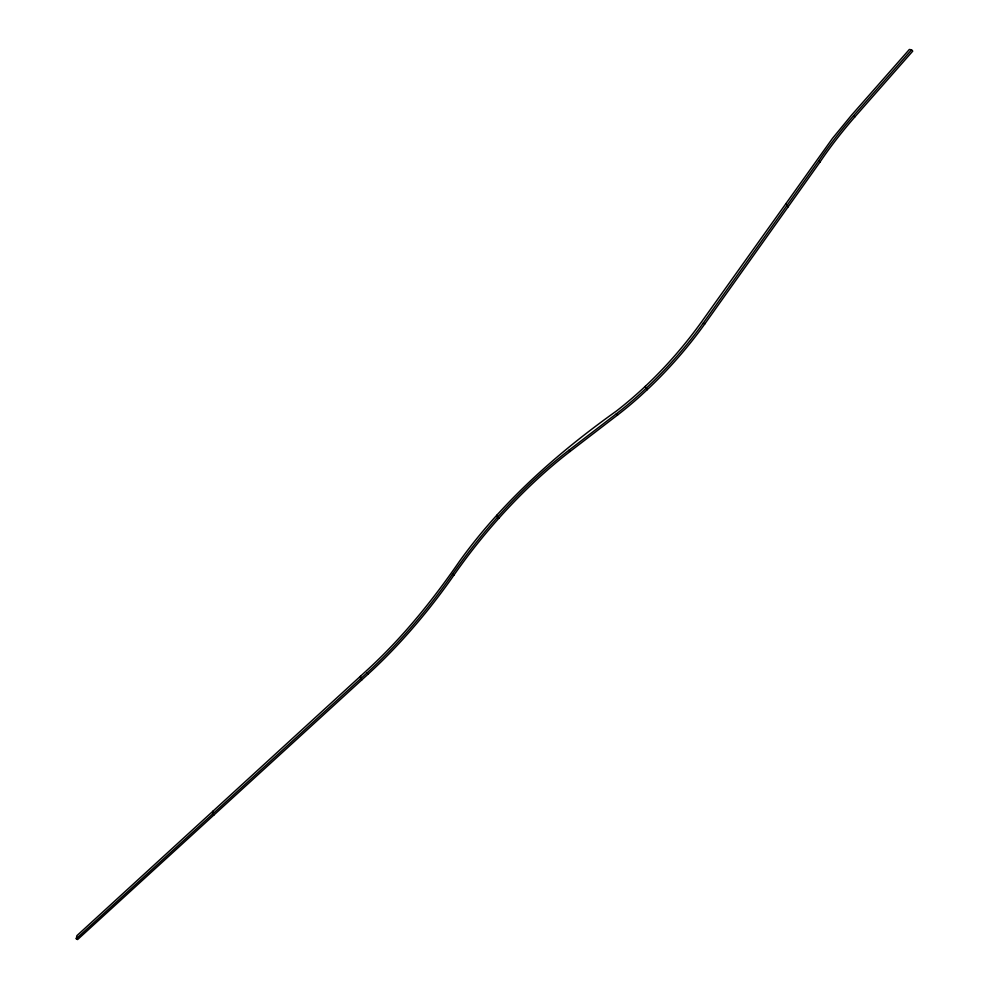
<?xml version="1.0" encoding="UTF-8"?>
<svg xmlns="http://www.w3.org/2000/svg" width="989" height="989" viewBox="0 0 989 989"><rect width="100%" height="100%" fill="white"/><g stroke="black" fill="none" stroke-linecap="round" stroke-linejoin="round"><path stroke-width="1.48" d="M360.626 676.068L360.552 678.813L361.9 679.802M213.006 811.141L212.61 814.058L213.945 814.973M76.264 938.722L76.919 935.643L367.018 670.221C402.189 638.09 432.255 600.83 459.23 561.678C501.856 502.189 557.153 453.222 616.518 410.967C648.772 385.895 677.032 355.842 700.941 322.76L832.528 138.336L851.529 115.194L909.373 49.45L911.537 49.858L912.736 51.131L854.805 116.962A223.403 87.044 -43.1 0 0 819.906 162.171L704.675 324.095A165.657 59.241 -48.1 0 1 648.45 388.529L640.748 395.662A165.657 59.241 -48.1 0 1 617.68 414.923L570.109 451.441A259.378 110.929 -51.3 0 0 453.852 575.227A213.921 72.345 -52.1 0 1 368.328 673.917L77.587 939.55L76.264 938.722L366.993 672.916A213.983 72.197 -52.1 0 0 452.529 574.189A259.489 110.731 -51.3 0 1 568.811 450.329L616.357 413.798A165.719 59.13 -48.1 0 0 639.438 394.5L647.14 387.379A165.719 59.13 -48.1 0 0 703.377 322.909L818.669 160.935A223.489 86.896 -43.1 0 1 853.594 115.713L911.537 49.858M366.993 672.916L368.328 673.917M452.529 574.189L453.852 575.227M498.815 518.323L497.504 517.259L497.269 514.812M568.811 450.329L570.109 451.441M616.357 413.798L617.668 414.935M647.152 389.728L645.211 386.402M703.377 322.909L704.675 324.095M788.085 206.886L785.773 203.635M818.669 160.935L819.906 162.171M853.594 115.713L854.805 116.962"/></g></svg>
